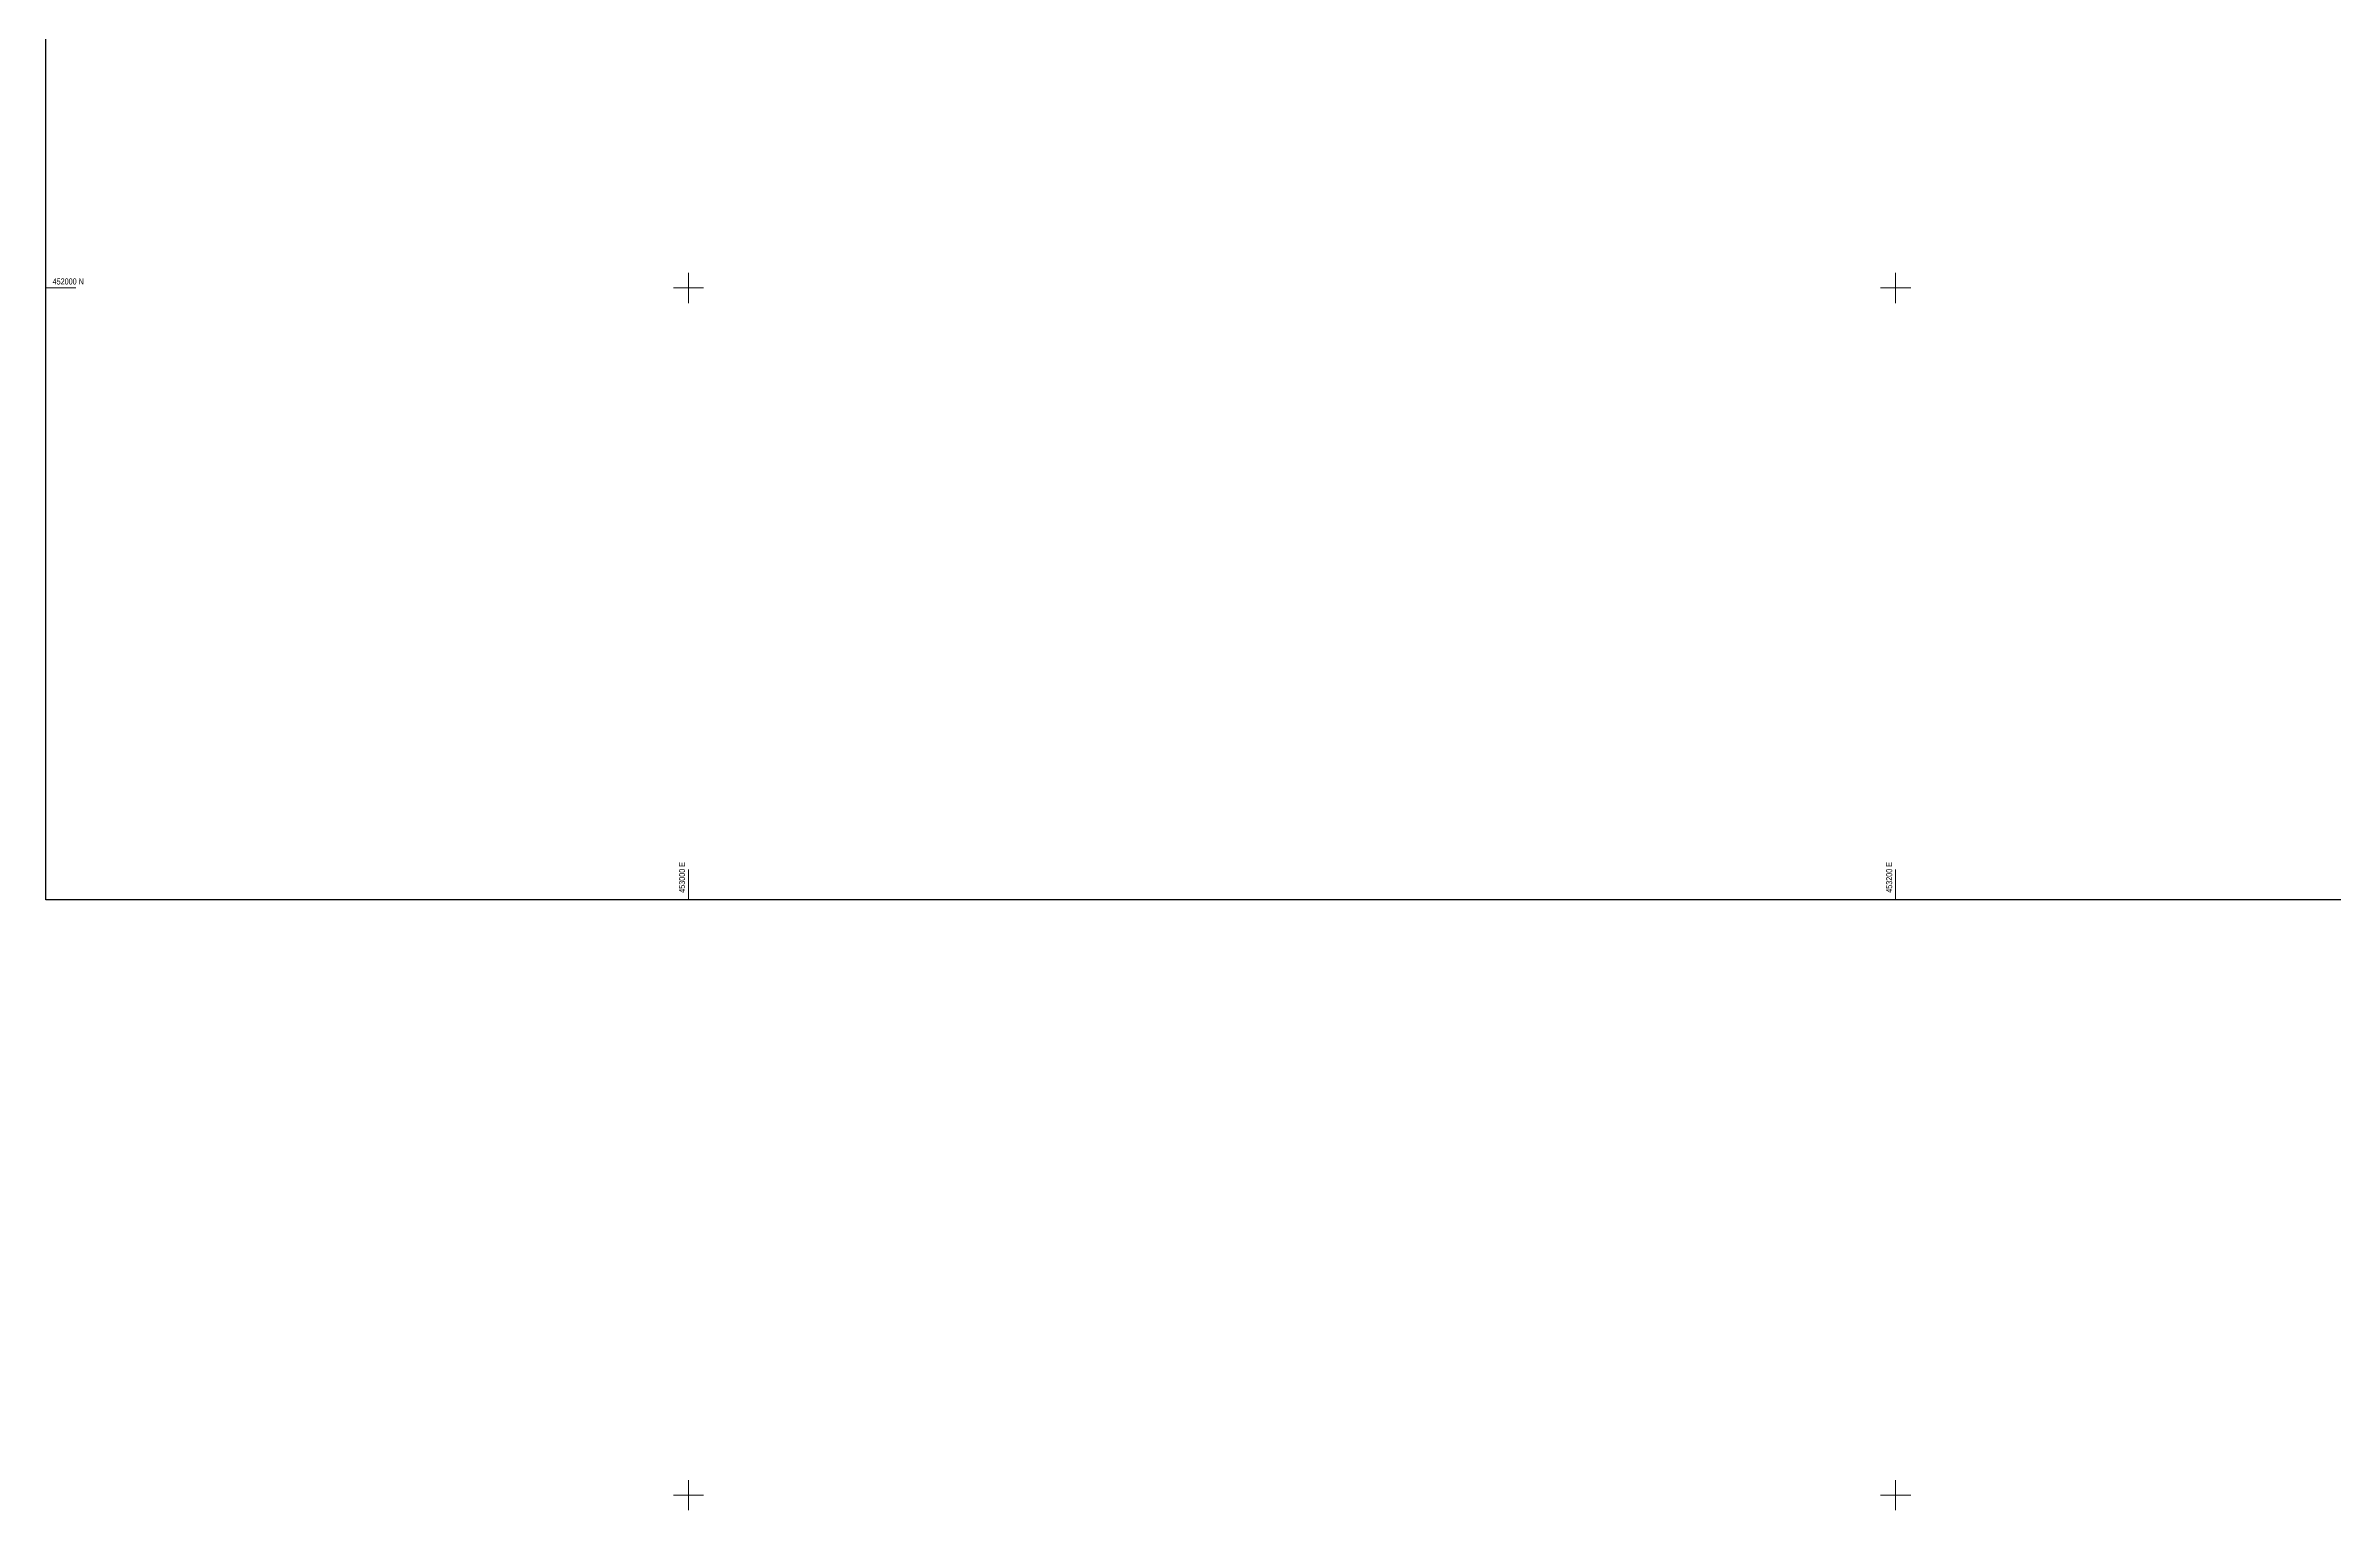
# Model space of a CAD drawing. Extents: x 452260 to 454003, y 451265 to 453203.
# Drawn here: x 452893.5 to 453272.7, y 451797.5 to 452040.1 of the extents above; entities that cross this region are included whole.
import ezdxf

# ---------------------------------------------------------------- set-up
doc = ezdxf.new("R2010")
doc.units = 0
doc.header["$LTSCALE"] = 0.7
doc.header["$MEASUREMENT"] = 0
doc.layers.add('Border', color=7, linetype='Continuous', lineweight=25)
doc.layers.add('FPS_Grid', color=7, linetype='Continuous', lineweight=13)
doc.styles.get("Standard").update_dxf_attribs({"font": 'ARIALN.TTF'})

msp = doc.modelspace()

# ---------------------------------------------------------------- linework, layer by layer
at = {"layer": 'Border'}
msp.add_lwpolyline([(452893.52, 452312.76), (453432.15, 452312.76), (453432.15, 451898.65), (452893.52, 451898.65)], close=True, dxfattribs=at)
at = {"layer": 'FPS_Grid'}
for p, q in [((452893.52, 452000), (452898.52, 452000)), ((452997.5, 452000), (453002.5, 452000)), ((453000, 451997.5), (453000, 452002.5)), ((453197.5, 452000), (453202.5, 452000)), ((453200, 451997.5), (453200, 452002.5)), ((453000, 451898.65), (453000, 451903.65)), ((453200, 451898.65), (453200, 451903.65)), ((452997.5, 451800), (453002.5, 451800)), ((453000, 451797.5), (453000, 451802.5)), ((453197.5, 451800), (453202.5, 451800)), ((453200, 451797.5), (453200, 451802.5))]:
    msp.add_line(p, q, dxfattribs=at)

# ---------------------------------------------------------------- texts
msp.add_text('452000 N', height=1, dxfattribs=at).set_placement((452894.66, 452000.57))
for s, p in [('453000 E', (452999.43, 451899.79)), ('453200 E', (453199.43, 451899.79))]:
    msp.add_text(s, height=1, rotation=90, dxfattribs=at).set_placement(p)

doc.saveas('drawing.dxf')
